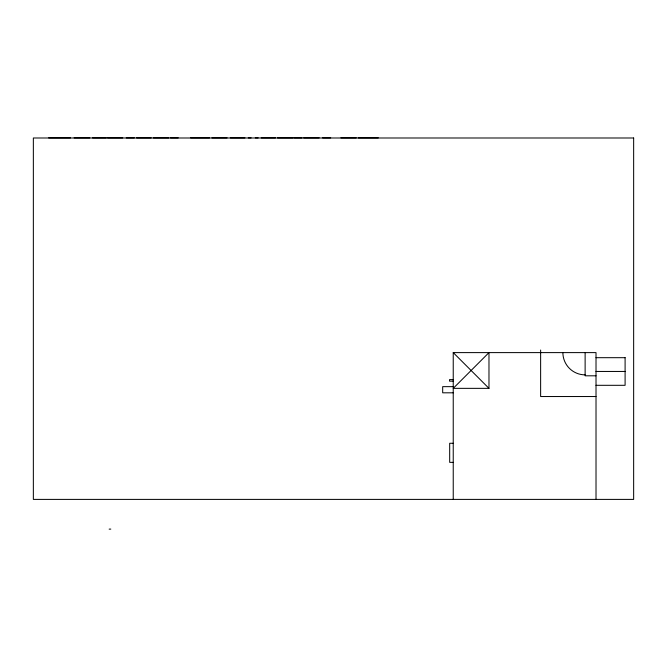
<?xml version="1.0" encoding="UTF-8"?>
<svg xmlns="http://www.w3.org/2000/svg" width="667" height="667" viewBox="0 0 667 667"><rect width="100%" height="100%" fill="white"/><g stroke="black" fill="none" stroke-linecap="round" stroke-linejoin="round"><path stroke-width="1" d="M109.155 529.131L110.797 529.098M48.666 137.869L70.544 137.869M74.095 137.869L89.837 137.869M92.513 137.869L106.303 137.869M107.545 137.869L122.745 137.869M126.255 137.869L134.35 137.869M136.56 137.869L151.209 137.869M153.335 137.869L168.843 137.869M170.477 137.869L178.214 137.869M190.595 137.869L209.555 137.869M211.898 137.869L227.088 137.869M230.307 137.869L244.956 137.869M248.299 137.869L251.1 137.869M255.294 137.869L258.137 137.869M261.231 137.869L275.471 137.869M277.497 137.869L293.23 137.869M294.272 137.869L302.009 137.869M303.677 137.869L319.185 137.869M322.586 137.869L330.682 137.869M340.887 137.869L356.27 137.869M358.237 137.869L378.281 137.869M453.235 499.4L453.235 352.61L596.015 352.61L596.015 499.4M595.981 357.687L625.096 357.687M595.981 371.452L625.096 371.452M596.015 375.804L585.126 375.804L585.126 352.61M453.235 379.615L449.533 379.615L449.533 381.149L453.235 381.149M595.981 385.309L625.096 385.309L625.096 357.595M453.235 386.652L442.68 386.652L442.68 392.813L453.235 392.813M488.978 388.352L453.235 388.352L488.978 352.61L488.978 388.352L453.235 352.61M596.015 396.531L540.629 396.531L540.629 350.033M453.235 443.272L449.683 443.272L449.683 462.364L453.235 462.364M585.126 374.862A22.253 22.253 0 0 1 562.881 352.61M633.65 137.994L33.35 137.994L33.35 499.4L633.65 499.4L633.65 137.994"/></g></svg>
